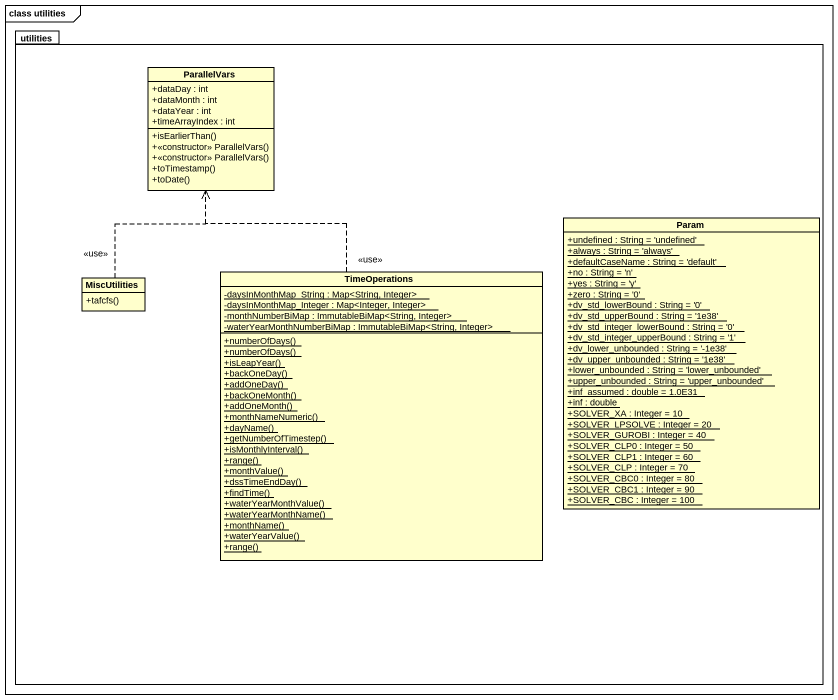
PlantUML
@startuml
mainframe class utilities
hide circle
hide empty members
skinparam classAttributeIconSize 0
package utilities {
  class ParallelVars {
    +dataDay : int
    +dataMonth : int
    +dataYear : int
    +timeArrayIndex : int
    +isEarlierThan()
    +<<constructor>> ParallelVars()
    +<<constructor>> ParallelVars()
    +toTimestamp()
    +toDate()
  }
  class Param {
    {static} +undefined : String = 'undefined'
    {static} +always : String = 'always'
    {static} +defaultCaseName : String = 'default'
    {static} +no : String = 'n'
    {static} +yes : String = 'y'
    {static} +zero : String = '0'
    {static} +dv_std_lowerBound : String = '0'
    {static} +dv_std_upperBound : String = '1e38'
    {static} +dv_std_integer_lowerBound : String = '0'
    {static} +dv_std_integer_upperBound : String = '1'
    {static} +dv_lower_unbounded : String = '-1e38'
    {static} +dv_upper_unbounded : String = '1e38'
    {static} +lower_unbounded : String = 'lower_unbounded'
    {static} +upper_unbounded : String = 'upper_unbounded'
    {static} +inf_assumed : double = 1.0E31
    {static} +inf : double
    {static} +SOLVER_XA : Integer = 10
    {static} +SOLVER_LPSOLVE : Integer = 20
    {static} +SOLVER_GUROBI : Integer = 40
    {static} +SOLVER_CLP0 : Integer = 50
    {static} +SOLVER_CLP1 : Integer = 60
    {static} +SOLVER_CLP : Integer = 70
    {static} +SOLVER_CBC0 : Integer = 80
    {static} +SOLVER_CBC1 : Integer = 90
    {static} +SOLVER_CBC : Integer = 100
  }
  class MiscUtilities {
    +tafcfs()
  }
  class TimeOperations {
    {static} -daysInMonthMap_String : Map<String, Integer>
    {static} -daysInMonthMap_Integer : Map<Integer, Integer>
    {static} -monthNumberBiMap : ImmutableBiMap<String, Integer>
    {static} -waterYearMonthNumberBiMap : ImmutableBiMap<String, Integer>
    {static} +numberOfDays()
    {static} +numberOfDays()
    {static} +isLeapYear()
    {static} +backOneDay()
    {static} +addOneDay()
    {static} +backOneMonth()
    {static} +addOneMonth()
    {static} +monthNameNumeric()
    {static} +dayName()
    {static} +getNumberOfTimestep()
    {static} +isMonthlyInterval()
    {static} +range()
    {static} +monthValue()
    {static} +dssTimeEndDay()
    {static} +findTime()
    {static} +waterYearMonthValue()
    {static} +waterYearMonthName()
    {static} +monthName()
    {static} +waterYearValue()
    {static} +range()
  }
}
MiscUtilities .up.> ParallelVars : <<use>>
TimeOperations .up.> ParallelVars : <<use>>
@enduml
